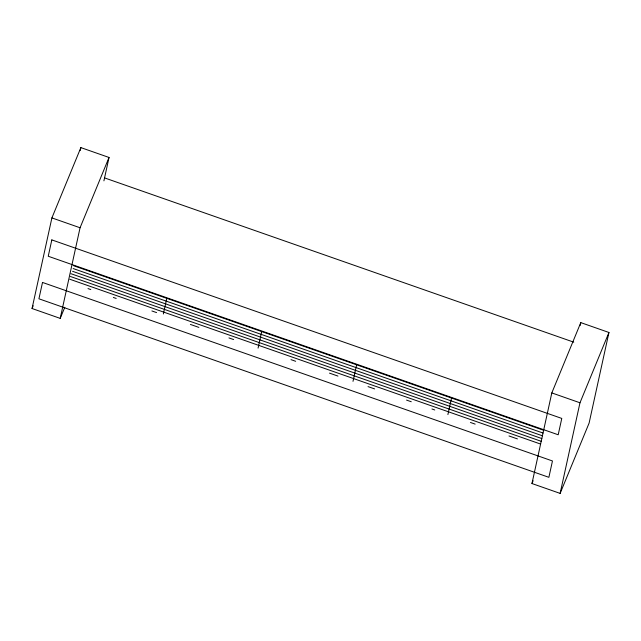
<?xml version="1.0" encoding="UTF-8"?>
<svg xmlns="http://www.w3.org/2000/svg" width="641" height="641" viewBox="0 0 641 641"><rect width="100%" height="100%" fill="white"/><g stroke="black" fill="none" stroke-linecap="round" stroke-linejoin="round"><path stroke-width="0.96" d="M64.789 307.287L60.214 318.385L32.05 308.521L51.897 217.908L80.87 147.606L109.034 157.462L103.914 180.85M80.229 150.531L80.87 147.606M60.214 318.385L80.061 227.763L109.034 157.462M163.367 313.978L166.788 298.353M258.083 348.119L261.704 331.581M352.999 381.347L356.62 364.809M447.907 414.575L451.528 398.037M531.966 483.538L551.813 392.917L580.786 322.615L608.95 332.479L589.103 423.092L560.13 493.394L531.966 483.538L533.112 480.758M580.145 325.54L580.786 322.615M560.13 493.394L579.977 402.78L608.95 332.479M32.05 308.521L33.196 305.749M104.411 177.853L573.759 342.166M51.897 217.908L80.061 227.763M551.813 392.917L579.977 402.78M73.755 265.783L543.624 430.279M73.154 268.539L543.023 433.036M72.553 271.295L542.414 435.792M71.007 273.723L541.813 438.548M70.406 276.479L541.212 441.304M69.797 279.236L540.603 444.061M87.993 288.578L90.806 289.564M113.361 297.456L116.181 298.442M151.893 310.949L156.588 312.592M190.425 324.434L198.878 327.399M228.949 337.919L233.653 339.57M290.974 359.633L295.669 361.284M329.498 373.126L337.959 376.083M368.03 386.611L374.608 388.911M406.562 400.096L411.258 401.747M431.93 408.982L434.75 409.968M470.462 422.467L475.157 424.118M508.994 435.96L517.447 438.917M42.506 282.441L38.925 298.794L548.88 477.321L552.462 460.967L42.506 282.441M51.825 239.894L48.243 256.248L558.199 434.774L561.78 418.421L51.825 239.894"/></g></svg>
